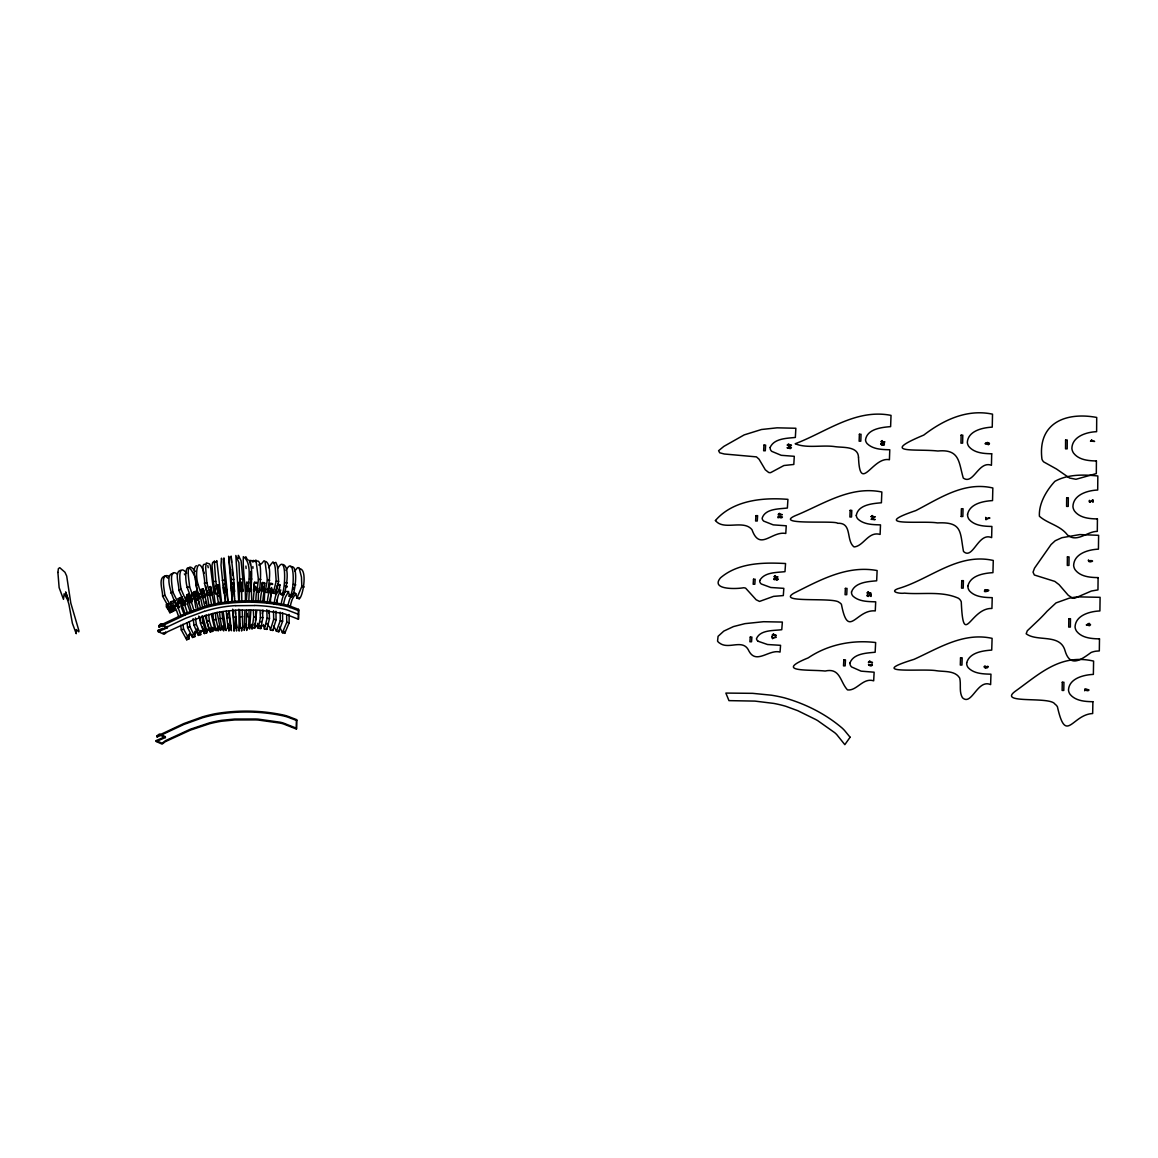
<?xml version="1.0" encoding="UTF-8"?>
<svg xmlns="http://www.w3.org/2000/svg" width="1158" height="1158" viewBox="0 0 1158 1158"><rect width="100%" height="100%" fill="white"/><g stroke="black" fill="none" stroke-linecap="round" stroke-linejoin="round"><path stroke-width="1.5" d="M241.646 591.13L241.834 601.263M246.35 601.263L247.537 585.962L248.608 591.333L251.083 591.391C250.881 583.227 253.616 565.799 248.724 559.98M248.825 601.306L249.361 588.467M241.356 582.387L241.414 590.87L239.069 590.927L238.881 582.474L241.356 582.387L241.443 583.299L238.968 583.357L238.881 582.445M239.069 590.927L238.968 583.371M242.254 610.078L242.717 627.65L240.242 627.708L239.778 610.136M238.345 558.359L238.345 555.348L241.11 560.834L242.833 578.986L242.804 591.347L240.314 591.405L238.924 562.716L235.827 555.478L238.809 602.174M779.985 517.018C785.095 515.643 780.984 519.884 778.683 516.526L778.162 517.901L778.205 516.178L780.391 516.236M870.425 664.851C872.539 666.458 871.786 661.58 872.336 665.228C870.194 667.659 867.588 663.273 868.804 664.374M1086.537 689.792C1091.719 688.865 1087.434 692.585 1085.249 689.415L1084.728 690.79L1084.771 689.068L1086.957 689.126M1090.243 560.819C1092.834 560.125 1093.731 561.529 1090.344 561.775M238.866 609.209L239.141 631.096L239.793 624.133L240.242 627.708M199.321 593.591L199.437 597.065L201.825 596.486L202.592 591.101L204.966 596.833A10.393 1.028 76.4 0 1 206.283 601.784L207.123 605.591M204.126 630.285L204.3 633.556L206.66 632.876L206.674 628.794L209.41 630.734L205.14 615.39M266.803 609.687L267.064 618.242L264.4 629.026L266.832 629.387L269.481 618.604L269.206 612.003M263.416 624.524L263.72 626.565L264.849 626.203M856.283 515.426C858.121 504.685 872.611 503.527 881.412 502.775L881.846 492.005C850.059 485.463 823.048 504.425 795.256 515.701C772.82 525.602 835.975 520.13 837.538 523.3C852.606 522.388 845.673 540.496 854.054 546.938C863.665 546.2 868.312 531.03 880.109 534.417L880.5 524.878C872.814 524.661 863.854 524.603 857.904 519.03A10.393 7.585 -3.4 0 1 856.283 515.426M245.322 601.885C246.075 586.903 242.558 571.256 243.354 556.68C252.14 562.918 248.348 579.825 248.608 591.333M251.894 626.985L251.981 629.17L252.791 627.52M286.648 615.694L286.779 622.266L282.407 632.702L284.738 633.339L289.124 622.903L289.095 614.406M961.198 516.482L961.386 508.738L963.036 508.724L962.848 516.482L961.198 516.497M207.311 590.956L207.456 595.241L209.873 594.763L210.09 589.292L212.203 595.299A10.393 0.753 78.8 0 1 213.275 600.293L213.984 604.129M271.117 592.303L270.35 602.276M273.52 610.773L273.679 619.313L270.422 630.01L272.825 630.459L276.082 619.776L275.908 611.236M167.36 631.877A21.22 17.775 -4.8 0 1 167.953 631.559L192.387 620.312L211.364 613.972A108.36 90.773 -4.8 0 1 223.552 611.41L236.739 610.121L257.612 610.078A114.729 96.114 -4.8 0 1 260.13 610.208L282.349 613.306A38.504 32.25 -4.8 0 1 285.273 614.058L298.446 619.255L298.561 609.369L289.789 605.996A51.719 43.324 -4.8 0 0 286.214 604.939C263.648 599.945 239.996 599.583 217.255 603.448A123.298 103.279 -4.8 0 0 204.199 606.662L185.627 613.349L159.674 625.523A9.423 7.889 -4.8 0 1 158.907 625.856M298.446 619.255L298.561 609.369M165.362 741.699A21.22 17.775 -4.8 0 1 165.956 741.381L190.39 730.133L209.381 723.793A108.36 90.773 -4.8 0 1 221.554 721.231L234.741 719.943L255.614 719.9A114.729 96.114 -4.8 0 1 258.147 720.03L280.352 723.128A38.504 32.25 -4.8 0 1 283.276 723.88L296.448 729.077L296.593 719.639L287.821 716.266A51.719 43.324 -4.8 0 0 284.26 715.21C261.694 710.216 238.041 709.854 215.287 713.719A123.298 103.279 -4.8 0 0 202.245 716.932L183.673 723.62L157.72 735.793A9.423 7.889 -4.8 0 1 156.952 736.126M296.448 729.077L296.593 719.639M787.339 445.019L791.479 445.265L788.251 444.86A3.141 2.634 -4.8 0 0 788.859 444.05L788.395 444.006A2.548 2.142 -4.8 0 1 787.353 445.048M871.105 516.598L875.245 516.859L872.032 516.454A3.141 2.634 -4.8 0 0 872.625 515.643L872.177 515.6A2.548 2.142 -4.8 0 1 871.12 516.627M870.498 594.778L870.932 596.471L870.99 594.184M1092.544 500.574L1092.993 502.268L1093.051 499.981M191.475 595.704L191.533 599.178L193.907 598.512L193.936 594.184L194.964 593.055L197.815 598.657A10.393 1.288 74.1 0 1 199.35 603.55L200.32 607.328M215.374 588.857L215.576 593.764L218.022 593.388L218.138 588.134L220.903 602.971M253.327 601.509L253.515 597.6A10.393 0.999 -86.3 0 1 253.949 592.505L255.527 586.252L256.873 591.622L259.334 591.781C259.638 591.145 263.156 557.852 256.772 561.239M255.788 601.653L255.976 597.76A10.393 0.984 -86.3 0 1 256.41 592.664L257.293 587.613M280.164 612.133L280.265 620.659L276.429 631.226L278.803 631.776L282.624 621.209L282.538 612.683M870.034 664.562L868.905 665.097M987.919 590.609L986.5 591.101L987.094 589.871M247.045 616.114L247.19 613.537M251.764 601.538L250.721 571.459M777.597 579.232L775.773 579.463L777.264 578.653M989.019 443.717L987.209 443.876L988.686 443.065M244.859 611.106L244.222 630.415L245.699 624.09L246.278 627.636L248.753 627.694L249.028 610.121M247.899 590.812L246.278 590.826L246.683 582.329L248.623 582.315M246.278 590.826L246.683 582.329M246.278 627.636L246.553 610.078M241.863 628.287L241.617 631.038L241.429 627.607M260.289 602.044L260.622 598.165A10.393 1.274 -83.9 0 1 261.303 593.084L263.488 586.874L265.081 592.274L267.527 592.534C268.54 585.774 272.448 565.857 266.007 561.514M245.51 557.577L245.814 556.737L247.392 559.676M262.823 601.031L263.069 598.425A10.393 1.274 -83.9 0 1 263.749 593.345L264.806 588.872M252.791 562.021L253.284 560.356L255.31 561.688M255.223 623.033C253.703 633.976 258.306 619.009 258.364 628.302L260.811 628.562L262.837 617.692L262.519 611.091M257.669 623.293L257.641 627.708L259.03 626.029M261.115 622.382L261.216 621.441M267.209 602.884L267.672 599.019A10.393 1.549 -81.5 0 1 268.598 593.967L271.363 587.844L273.201 593.272L275.618 593.634L278.615 581.461L277.746 568.94A72.766 10.798 -81.5 0 0 277.052 565.162L275.821 562.354L274.432 563.063M269.64 603.246L270.103 599.381A10.393 1.549 -81.5 0 1 271.03 594.329L272.651 589.364M264.313 601.161L264.791 589.48M250.91 610.165L249.621 629.055L251.633 624.336L252.328 627.839L254.789 627.998L256.164 617.069L255.788 610.469M255.455 620.804L256.729 611.163M276.487 602.971L276.849 600.148M254.789 590.826L253.544 589.914L254.499 582.315L256.656 582.358M253.631 590.812L254.499 582.315M252.328 627.839L253.689 616.91L253.327 610.309M256.873 591.622L258.422 579.304L255.961 560.081L253.385 561.587L250.649 560.327L250.316 564.539M274.084 603.998L274.678 600.162A10.393 1.795 -79.2 0 1 275.836 595.154L279.165 589.118L281.22 594.59L283.623 595.038C286.127 590.276 290.441 567.116 283.117 564.482M276.487 604.462L277.08 600.611A10.393 1.795 -79.2 0 1 278.238 595.603L280.786 589.972M778.002 579.362C776.251 582.257 775.556 577.017 774.427 578.812M989.439 443.702C987.427 446.93 987.137 441.285 985.82 443.282M262.301 613.783L262.924 609.991M280.902 605.402L281.626 601.581A10.393 2.041 -76.9 0 1 283.001 596.616C283.377 590.725 289.761 588.698 289.138 596.211L291.498 596.761C294.769 596.5 299.184 563.758 290.962 566.986M268.584 612.871L269.003 610.411M178.94 604.056L178.882 601.624M181.285 602.594L180.88 606.083L184.18 614.594M261.563 591.043L262.33 582.561A92.611 77.586 -4.8 0 1 264.791 582.735M260.999 591.014L262.33 582.561M264.299 585.383L264.617 583.632M263.459 591.173L263.865 588.973M264.227 587.092L264.589 585.123M258.364 628.302L260.391 617.431L260.072 610.831M265.081 592.274L267.353 580.013L265.008 561.254L264.024 560.776L261.433 563.83L258.683 564.988M247.276 628.027L246.697 630.473L246.582 628.258M283.478 604.708L283.985 602.131A10.393 2.041 -76.9 0 1 285.36 597.166L288.646 591.405M289.978 607.704L290.817 603.911A10.393 2.273 -74.7 0 1 292.395 598.99L295.753 593.547M287.879 605.822L288.487 603.275A10.393 2.273 -74.7 0 1 290.065 598.353L292.265 594.112L294.407 592.563L295.855 593.822L296.911 598.136L299.242 598.773C303.063 596.79 307.825 568.462 299.415 568.737M271.146 590.45L270.769 591.926L268.338 591.637C267.845 589.133 269.959 579.984 272.608 584.457M268.338 591.637L270.103 583.256M271.29 588.64L271.565 587.497M272.362 584.298L272.535 583.545M273.201 593.272L276.197 581.099L275.329 568.578A72.766 10.798 -81.5 0 0 274.62 564.829L273.013 561.876L270.798 564.482A188.653 27.98 -81.5 0 1 268.569 567.637M276.719 592.809L275.604 592.635L275.836 590.754M276.197 589.581L277.79 584.327L280.207 584.732M275.604 592.635L277.79 584.327M279.382 587.453L279.614 586.686M279.15 589.35L279.657 587.671M281.22 594.59C285.129 596.225 287.445 551.44 278.137 567.912M773.834 579.014L776.048 578.016L777.988 578.957M985.27 443.427L987.485 442.428L989.424 443.369M289.138 596.211C294.233 597.76 295.941 551.57 285.968 570.46M291.787 596.703L289.789 595.95L289.804 594.836M289.789 595.95L290.238 594.85M296.911 598.136L301.847 586.368L301.456 577.017L299.068 567.681L297.519 567.695L294.653 571.27M191.707 594.199L193.068 594.213L195.441 599.337A10.393 1.288 74.1 0 1 196.99 604.215L197.96 607.993M213.608 562.441L214.389 561.008L214.751 562.252M165.753 631.834L164.986 632.847M1088.607 560.501C1088.448 558.243 1087.883 563.295 1090.489 561.326M164.653 741.337L162.033 743.233L156.171 740.599L156.243 741.496L162.106 744.131L164.581 742.235M168.663 608.399L170.704 611.742L169.792 612.973L172.875 610.671L175.061 610.541L172.759 609.73L170.704 611.742L172.846 611.54L170.675 611.366L172.556 610.802M159.095 626.97L160.919 625.074L167.389 627.723L167.273 626.377M156.938 735.851L159.457 734.013L165.305 736.647L165.391 737.545L156.243 741.496M157.112 736.792L159.529 734.91L165.391 737.545M984.647 590.262L985.704 590.204M166.564 632.413L164.103 634.309L158.241 631.675L158.125 630.328L162.699 628.345M985.69 590.942L984.705 590.971M197.656 632.919L195.109 632.138L194.833 636.639L192.546 637.479L187.596 627.462L187.031 622.729M869.383 595.14L867.631 595.994L867.776 594.315L866.85 595.704L868.21 596.457L870.078 595.082M1091.502 500.878C1087.941 504.41 1089.75 497.636 1089.606 501.747M987.065 667.37C986.891 666.212 981.695 665.662 985.386 667.978A6.137 5.139 -4.8 0 0 986.124 667.978L986.746 667.891A1.505 1.259 -4.8 0 0 988.064 666.53M1092.124 500.878L1089.504 502.196M884.133 444.658C886 443.21 880.094 442.776 881.441 444.629A3.503 2.938 -4.8 0 0 884.046 444.6M204.315 629.474L206.978 631.646L202.78 616.07M168.807 608.645L166.607 605.055L168.373 604.201M167.563 603.651L166.535 604.158L166.274 606.922L168.011 607.342L166.839 607.704L168.431 608.037L167.432 608.587L168.938 608.847L168.026 609.586L169.488 609.745L168.634 610.657L170.067 610.715L169.227 611.8L170.675 611.685M173.83 600.64L174.699 600.22M178.144 607.197L179.128 606.734L177.246 603.347M178.216 608.095L179.128 606.734M175.437 600.814L173.251 601.856L173.975 603.173M162.931 628.953L185.845 618.184L204.43 611.294M183.326 604.78L185.541 603.781L183.833 600.307M183.152 605.2L185.613 604.679L185.541 603.781M173.468 573.5C162.656 573.355 174.004 601.494 176.175 604.288L178.477 603.448L179.172 597.919L182.226 597.079M180.141 598.643L182.095 596.819M170.631 610.845L168.836 607.921L169.604 606.995L168.692 607.689L166.535 604.158L166.607 605.055M168.807 608.572L168.735 607.661M158.241 631.675L167.389 627.723M156.171 740.599L165.305 736.647M189.869 602.811C194.327 602.696 189.941 591.608 186.713 594.807M298.663 610.715L289.905 607.357A51.719 43.324 -4.8 0 0 286.33 606.3C263.763 601.291 240.111 600.915 217.357 604.809A123.298 103.279 -4.8 0 0 204.315 608.008L185.743 614.695L159.79 626.869A9.423 7.889 -4.8 0 1 159.022 627.202M190.086 601.784L192.04 600.959M186.8 595.704L189.043 594.763L188.971 593.866M181.155 616.389L179.099 610.425A10.393 1.998 67.7 0 0 176.957 605.735C175.64 599.989 169.111 599.004 170.979 606.314L168.735 607.226L162.598 596.153L164.856 595.226C164.639 590.638 159.775 571.791 169.169 576.279M191.504 634.714L189.29 634.251L188.986 638.869L186.727 639.781L181.299 629.966L183.557 629.04L182.964 624.307M194.139 593.822C193.516 587.439 200.189 595.574 198.756 599.251L197.396 599.757M193.791 592.882L196.078 592.028L196.006 591.13M197.323 598.86L198.684 598.353M172.875 610.671L170.212 606.343L169.054 606.705L170.646 607.053L169.633 607.603L171.138 607.863L170.24 608.587L171.688 608.761L170.834 609.658L172.281 609.716L171.427 610.802L172.875 610.671L174.511 609.079L172.209 608.819L174.293 608.399L171.673 607.95L174.12 607.776L171.051 606.922L174.033 607.241L171.37 605.171M177.478 574.165C168.084 566.957 172.47 587.83 172.904 592.143L170.602 592.997M187.596 627.462L189.898 626.623L189.319 621.875M193.922 610.527L192.503 605.591A10.393 1.534 71.9 0 0 190.752 600.77L187.017 595.183L186.12 600.843L183.775 601.595L178.81 590.102L181.14 589.335C179.968 584.428 177.058 561.514 186.67 573.181M200.956 590.348L203.301 589.596L203.229 588.698L200.884 589.451L201.535 592.245M203.504 630.589C203.215 632.514 198.452 628.36 200.725 634.642L198.394 635.395L193.979 625.204L196.324 624.437L195.485 617.894M204.069 596.471L205.487 596.008L203.229 588.698M204.141 597.369L205.487 596.008M191.533 599.178L187.191 587.482L189.565 586.817C189.579 582.474 184.05 557.099 195.398 571.459M204.3 633.556L200.45 623.178L202.809 622.512L202.028 615.94M209.352 586.918L210.611 586.585L212.03 595.024M209.424 587.815L210.611 586.585M199.437 597.065L195.76 585.181L198.163 584.602C194.689 575.236 197.236 552.713 204.315 573.326M211.277 614.333L215.113 630.517L212.609 627.404L212.623 631.356L210.22 631.935L206.964 621.412L209.366 620.833L208.628 614.261M215.721 585.369L218.138 584.862L218.949 593.374M215.793 586.266L218.225 585.76L218.138 584.862M207.456 595.241L204.474 583.212L206.906 582.735L205.646 567.536L206.327 562.918L209.54 563.888L210.365 565.625L215.33 604.693M217.038 612.191L220.7 630.473L218.544 626.246L218.616 630.097L216.184 630.574L213.55 619.921L215.981 619.443L215.287 612.843M215.576 593.764L213.318 581.606L215.764 581.229L214.462 563.034L214.664 561.558L215.822 562.267L216.836 560.631L221.627 603.029M223.176 611.902L226.114 630.574L224.478 625.349L224.623 629.098L222.177 629.474L220.179 618.69L222.626 618.314L221.989 611.714M224.319 583.777L225.81 583.56L227.851 602.102M225.564 584.5L225.81 583.56M226.664 591.101C226.592 592.433 225.448 580.042 226.244 592.346L223.769 592.621L221.004 565.176L221.482 558.185L221.728 559.777M1090.315 560.515L1088.679 561.167M222.278 580.361L224.739 580.086L223.291 561.919L223.943 557.91L228.271 603.506M229.139 610.7L231.397 630.734L230.399 624.698L230.645 628.345L228.184 628.62L226.852 617.75L229.313 617.489L228.719 610.874M233.163 583.661L233.569 582.72L234.09 591.188A74.952 62.793 -4.8 0 0 231.629 591.405L231.093 582.937L232.092 582.836M232.165 583.748L231.093 582.937M232.237 602.247L228.647 556.245L231.296 579.507L233.771 579.347L234.509 591.666L232.034 591.825L231.47 586.657L232.367 601.697M233.019 610.498L233.554 617.098L236.015 616.939L236.681 627.868L234.206 628.027L233.858 624.437L234.09 631.168L232.671 609.166M235.798 605.706L254.615 605.533M238.866 590.03L241.342 589.972L241.414 590.87M240.343 579.043L242.833 578.986M240.256 616.751L242.746 616.693M246.77 583.227L248.695 583.212M882.353 440.662L881.86 440.662A2.548 2.142 -4.8 0 1 880.818 441.69L884.944 441.922L881.716 441.516A3.141 2.634 -4.8 0 0 882.324 440.706M1091.545 440.141L1092.037 440.141A3.141 2.634 -4.8 0 1 1091.401 440.995L1094.614 441.401L1090.489 441.155A2.548 2.142 -4.8 0 0 1091.502 440.127M872.596 518.292L872.104 518.292A2.548 2.142 -4.8 0 1 871.062 519.32L875.173 519.551L871.96 519.146A3.141 2.634 -4.8 0 0 872.553 518.335M986.023 519.609L985.69 517.365L986.124 519.059A5.819 4.878 -4.8 0 1 989.743 517.843L989.728 518.263A5.356 4.487 -4.8 0 0 988.599 518.422A6.441 5.399 -4.8 0 0 986.008 519.595M775.426 575.671L774.934 575.671A2.548 2.142 -4.8 0 1 773.877 576.698L778.002 576.93L774.789 576.525A3.141 2.634 -4.8 0 0 775.382 575.714M246.205 589.929L247.826 589.914M868.442 591.883L867.95 591.883A2.548 2.142 -4.8 0 1 866.908 592.91L871.019 593.142L867.805 592.737A3.141 2.634 -4.8 0 0 868.399 591.926M773.645 634.077L773.153 634.077A2.548 2.142 -4.8 0 1 772.111 635.105L776.222 635.337L773.008 634.931A3.141 2.634 -4.8 0 0 773.602 634.121M869.904 661.204L869.412 661.204A2.548 2.142 -4.8 0 1 868.37 662.231L872.481 662.463L869.267 662.058A3.141 2.634 -4.8 0 0 869.861 661.247M253.544 589.914L254.702 589.929M254.586 583.212L256.743 583.256M249.404 578.971L251.879 579.029M246.987 616.678L249.448 616.736M258.422 579.304L260.883 579.463M253.689 616.91L256.164 617.069M267.353 580.013L269.8 580.274M260.391 617.431L262.837 617.692M270.176 584.153L272.318 584.414M268.251 590.725L270.697 591.029L270.769 591.926M276.197 581.099L278.615 581.461M267.064 618.242L269.481 618.604M277.877 585.224L280.279 585.63M275.532 591.738L277.949 592.143M284.897 582.532L287.3 582.995M273.679 619.313L276.082 619.776M285.404 585.716L287.097 586.093M285.476 586.614L287.17 586.99M985.588 589.639C980.305 594.3 995.055 589.205 985.458 590.059M986.109 444.194L985.241 443.876M293.452 584.298L295.826 584.848M280.265 620.659L282.624 621.209M163.104 632.746L163.987 632.963M774.63 579.767L773.805 579.376M301.847 586.368L304.178 587.019M286.779 622.266L289.124 622.903M165.174 576.033C157.604 577.466 162.873 590.696 162.598 596.153M293.133 587.946L294.175 588.322M293.206 588.843L294.248 589.219M188.291 635.366L189.55 635.51L189.536 633.991M296.68 720.537L287.908 717.178A51.719 43.324 -4.8 0 0 284.332 716.122C261.766 711.113 238.114 710.751 215.374 714.631A123.298 103.279 -4.8 0 0 202.317 717.83L183.746 724.517L157.792 736.691A9.423 7.889 -4.8 0 1 157.025 737.024M298.503 614.319L286.981 609.904A47.232 39.575 -4.8 0 0 284.246 609.151L280.656 608.384A132.229 110.763 -4.8 0 0 254.63 605.46M180.46 570.301C174.105 572.197 179.316 584.804 178.81 590.102M296.376 728.179L283.203 722.983A38.504 32.25 -4.8 0 0 280.279 722.23L258.06 719.118A114.729 96.114 -4.8 0 0 255.542 719.002L234.669 719.046L221.482 720.334A108.36 90.773 -4.8 0 0 209.294 722.91L190.317 729.236L165.883 740.483A21.22 17.775 -4.8 0 0 165.29 740.787M987.34 666.299L987.977 666.53M165.16 625.219L160.803 623.728L158.979 625.566M158.125 630.328L160.238 631.486M180.083 597.803L183.804 603.13A10.393 1.78 69.8 0 1 185.758 607.878L187.321 612.77M177.796 598.643L181.502 603.969A10.393 1.78 69.8 0 1 183.456 608.732L185.338 614.768M194.023 633.397L195.369 633.759L195.022 631.24M196.353 565.654C191.649 568.202 196.484 580.187 195.76 585.181M170.935 601.653L174.713 606.662A10.393 1.998 67.7 0 1 176.841 611.352L178.897 617.315M758.041 641.228L767.537 644.514L780.564 645.324L780.043 652.084C769.202 648.958 756.362 664.822 748.98 651.114C743.19 637.957 728.961 650.087 719.726 643.153A11.233 5.804 -2.1 0 1 717.555 641.083L718.076 636.321L723.808 631.096L733.463 626.579L744.956 623.641L763.571 621.716L782.359 622.063L781.766 629.691C773.602 630.806 760.184 629.663 756.478 638.68A10.393 5.37 -2.1 0 0 758.041 641.228M165.999 576.496L167.939 578.175M210.582 628.114L210.22 631.935M205.125 564.308C199.885 562.73 205.762 580.563 204.474 583.212M199.654 631.617L201.13 632.558L200.971 630.444M212.739 562.252L212.015 565.263L213.318 581.606M184.339 573.934L185.266 575.121M186.004 596.891L188.421 601.523A10.393 1.534 71.9 0 1 190.173 606.343L191.881 612.437M170.747 606.445L172.788 609.774M211.205 629.055L212.623 631.168L212.551 629.431M177.29 604.172L179.201 607.632M175.524 605.214L176.103 606.242M175.017 605.041L175.596 606.097M164.856 595.226L170.979 606.314M183.557 629.04L188.986 638.869M273.766 626.116L276.429 631.226M182.182 597.716L185.613 604.679M179.881 597.817L180.764 599.598M181.227 600.539L181.603 601.32M180.836 600.495L181.386 601.61M181.936 602.725L182.342 603.535M172.904 592.143L178.477 603.448M189.898 626.623L194.833 636.639M200.797 592.592L202.563 597.412A10.393 1.028 76.4 0 1 203.88 602.363L204.72 606.17M189.043 594.763L192.112 601.856M186.814 595.024L187.61 596.862M186.887 595.921L187.437 597.181M187.828 598.093L188.334 599.279M188.711 600.134L189.333 601.581M181.14 589.335L186.12 600.843M196.324 624.437L200.725 634.642M216.951 628.143L218.269 630.965L218.109 629.112M254.253 624.611L254.789 627.998M261.086 625.812L263.706 625.913A20.424 3.025 -81.5 0 1 264.198 627.39L264.4 629.026M284.26 631.298L284.738 633.339M189.869 610.888L187.871 605.243A4.328 0.738 69.8 0 1 187.48 603.477L187.292 597.803M196.078 592.028L198.756 599.251M193.704 591.984L194.327 593.649M194.486 594.068L195.065 595.617M194.399 594.546L195.137 596.515M195.659 597.919L196.339 599.757M189.565 586.817L193.907 598.512M202.809 622.512L206.66 632.876M198.756 616.085L200.652 621.455M195.919 608.037L193.183 592.534M196.86 628.997L197.526 631.168M279.686 626.97L282.407 632.702M205.545 596.877L203.301 589.596M200.927 589.61L201.709 592.129M202.853 595.834L203.229 597.673L202.505 595.342M198.163 584.602L201.825 596.486M209.366 620.833L212.623 631.356M202.491 626.941L203.301 629.677M202.462 606.792L200.348 596.515M222.437 626.724L223.668 630.965L223.393 628.215M209.005 592.809L209.772 595.777A10.393 0.753 78.8 0 1 210.843 600.77L211.552 604.606M260.362 625.667L260.811 628.562M199.306 604.737L198.264 599.497M208.99 605.923L205.907 586.237M207.818 565.611L208.237 567.709M195.137 577.364C185.468 555.464 184.194 576.148 187.191 587.482M210.684 587.482L212.522 594.894M206.906 582.735L210.134 595.545L210.061 594.647M215.981 619.443L218.616 630.097M205.878 603.723L205.429 601.682M278.542 630.27L278.803 631.776M267.006 589.104L267.527 592.534M195.441 578.696L196.31 583.907M218.225 585.76L219.6 593.243M215.764 581.229L218.022 593.388M222.626 618.314L224.623 629.098M215.953 586.628L216.213 588.061M216.85 593.33L218.457 603.347M283.247 592.592L283.623 595.038M248.405 624.553L248.753 627.694M258.871 588.351L259.334 591.781M275.286 591.188L275.618 593.634M223.016 625.74L223.19 626.883M193.154 618.647L193.979 625.204M218.949 601.899L219.18 603.405M180.706 625.233L181.299 629.966M250.664 587.946L251.083 591.391M199.654 616.621L200.45 623.178M299.053 597.485L299.242 598.773M291.324 595.473L291.498 596.761M206.225 614.84L206.964 621.412M224.116 591.289L223.48 587.222L223.769 592.621M204.488 595.588L204.691 597.137M196.643 586.252L197.975 597.195M181.14 600.712L181.27 601.769M224.739 580.086L226.244 592.346M229.313 617.489L230.645 628.345M223.537 585.383L224.059 589.697M224.247 592.303L225.39 602.363M226.954 613.262L227.431 617.344M218.066 595.328L218.211 596.5M212.855 613.335L213.55 619.921M228.198 623.873L228.734 628.62M272.723 629.619L272.825 630.459M270.422 630.01L269.843 627.375L267.194 624.495A6.297 1.086 -79.1 0 1 267.165 623.424M225.448 600.524L225.622 602.117M219.542 612.104L220.179 618.69M242.558 588.901L242.804 591.347M266.731 628.505L266.832 629.387M225.274 598.961L224.623 592.317M228.864 629.851L228.966 631.067L227.938 624.973L228.184 628.62M217.096 585.905L217.443 589.408M240.314 591.405L239.503 586.035L239.344 601.32M226.259 611.149L226.852 617.75M242.572 625.957L242.717 627.65M234.509 591.666L233.959 586.281L234.654 598.947M234.09 591.188L234.017 590.291A74.952 62.793 -4.8 0 0 231.542 590.508L231.629 591.405M236.681 627.868L236.333 624.263L236.565 630.994L235.667 617.677M232.136 569.287L232.642 575.454M236.015 616.939L235.494 610.324M233.771 579.347L231.122 556.072L231.557 562.354M233.38 584.428L234.365 597.079M222.177 629.474L221.974 626.883M198.394 635.395L198.221 632.818M192.546 637.479L192.373 634.902M186.727 639.781L186.554 637.204M240.039 580.042L240.242 582.662M245.916 566.074L246.104 568.52M234.481 598.715L234.828 601.523M234.596 600.38L234.712 602.088M235.291 611.366L235.436 613.754M231.296 579.507L232.034 591.825M233.554 617.098L234.206 628.027M252.864 566.551L252.965 568.288M183.717 600.307L183.775 601.595M176.132 602.985L176.175 604.288M168.692 605.923L168.735 607.226M258.437 591.347L258.292 598.628A10.219 1.245 -83.9 0 1 258.089 601.248M779.696 513.443A3.141 2.634 -4.8 0 1 779.102 514.253L782.316 514.659L778.176 514.413A2.548 2.142 -4.8 0 0 779.204 513.385M869.571 595.125A2.75 2.302 -4.8 0 1 870.613 594.199M1091.618 500.922A2.75 2.302 -4.8 0 1 1092.674 499.995M262.403 583.473A92.611 77.586 -4.8 0 1 264.864 583.632M204.474 611.381A107.26 89.861 -4.8 0 1 235.783 605.605M858.498 457.178C859.887 494.741 872.539 456.165 889.416 459.755L889.778 449.767C882.049 449.565 873.002 449.42 867.154 443.63A10.393 7.932 -3.8 0 1 865.518 439.866C867.11 428.923 881.672 427.331 890.618 426.636L891.023 415.375C855.646 408.412 826.103 432.151 795.199 443.746C806.808 448.696 822.498 444.686 835.352 446.684C842.908 447.755 858.121 446.062 858.498 457.178M986.066 666.791C984.749 669.483 983.374 664.721 986.066 666.791M967.567 514.224L967.567 515.368A10.393 8.888 -5.1 0 0 969.232 519.58C974.804 525.848 984.083 526.297 991.899 526.456L991.639 537.63C978.249 531.71 972.879 560.515 963.499 551.44C959.91 532.419 962.834 521.578 937.415 522.924C923.404 520.391 867.212 527.078 915.804 510.591C939.804 498.244 964.035 481.294 992.84 487.981L992.536 500.589C983.287 501.168 969.926 503.614 967.567 514.224M57.9 572.428L59.13 587.627L63.473 599.323L64.168 593.736L67.381 599.468A10.393 1.288 74.1 0 1 68.93 604.36L72.389 623.322L76.24 633.687L76.254 629.605L78.787 631.834L78.903 630.676L70.812 603.144L66.701 576.062L64.964 572.269L59.767 567.695L58.392 568.636L57.9 572.428M715.427 520.521C723.721 531.044 743.479 519.175 751.962 529.655C759.836 551.7 771.575 530.755 785.775 533.462L786.253 525.79L773.226 524.864L763.715 521.114A10.393 6.094 -2.5 0 1 762.138 518.219C765.177 508.536 779.059 509.028 787.382 508.029L787.932 499.359C762.673 497.303 732.884 500.256 715.427 520.521M967.929 585.847L967.929 586.932A10.393 8.584 -4.6 0 0 969.579 591.014C975.21 597.166 984.474 597.456 992.232 597.658L991.928 608.471C970.115 607.718 963.355 649.406 961.27 601.827A9.539 7.889 -4.6 0 0 958.448 598.266C941.7 590.71 922.202 594.763 904.369 593.128C901.04 593.909 888.881 592.085 897.725 588.756C929.86 579.55 957.478 552.453 993.275 560.458L992.942 572.645C983.75 573.239 970.534 575.396 967.929 585.847M1065.592 440.04L1065.534 448.841L1067.184 448.841L1067.242 440.026L1065.592 440.04M1096.409 460.942L1096.322 473.579L1075.985 479.282L1069.558 478.037L1056.501 469.019L1043.691 461.897A8.251 7.976 -11.2 0 1 1041.954 459.19C1037.409 422.916 1065.78 411.698 1096.713 417.445L1096.612 431.688C1086.682 432.021 1072.163 436.421 1071.888 448.378A10.393 10.046 -11.3 0 0 1073.611 453.14C1078.865 459.958 1088.419 460.841 1096.409 460.942M966.684 662.81L966.684 663.867A10.393 8.28 -4.2 0 0 968.32 667.79C974.037 673.782 983.229 673.97 990.959 674.188L990.626 684.61C977.439 678.675 971.663 706.554 962.443 697.709C958.853 691.688 961.256 684.494 959.692 678.067C955.046 670.308 943.958 671.901 936.301 670.699C922.767 668.296 863.723 674.853 914.053 659.336C938.747 648.147 963.398 632.065 992.102 638.347L991.726 650.087C982.65 650.724 969.492 652.533 966.684 662.81M1066.677 497.752L1066.59 506.408L1068.241 506.393L1068.327 497.737L1066.677 497.752M1097.422 518.914L1097.306 531.392C1087.159 531.261 1076.954 543.189 1067.43 534.938C1060.294 525.414 1047.643 523.619 1039.406 516.251C1038.654 503.571 1046.441 490.485 1054.88 481.337C1067.777 474.172 1083.541 474.49 1097.827 475.967L1097.697 490.037C1087.825 490.384 1073.292 494.611 1072.93 506.509A10.393 9.915 -9.6 0 0 1074.653 511.228C1079.922 517.988 1089.461 518.813 1097.422 518.914M880.731 444.165C885.986 448.103 884.524 439.895 880.746 444.107M1067.401 556.897L1067.3 565.422L1068.95 565.408L1069.051 556.911L1067.401 556.897M1098.102 577.61L1097.958 589.9L1091.401 591.029L1074.682 598.223A6.297 5.906 -8.3 0 1 1072.091 597.803L1068.255 595.284L1059.063 584.645L1054.822 581.403L1034.34 574.99L1033.037 572.168L1034.514 568.173L1051.059 544.549L1055.213 540.743L1061.857 537.717L1079.792 534.576L1098.609 535.314L1098.435 549.167C1088.636 549.543 1074.088 553.553 1073.64 565.394A10.393 9.771 -8.3 0 0 1075.348 570.04C1080.66 576.742 1090.17 577.495 1098.102 577.61M1068.834 618.719L1068.704 627.086L1070.354 627.071L1070.484 618.719L1068.834 618.719M1099.492 638.869L1099.318 650.926L1095.902 651.187A20.424 18.846 -7.3 0 0 1091.14 652.461C1081.442 659.481 1070.122 668.18 1065.056 650.738C1060.163 633.18 1037.148 642.14 1026.176 633.773L1027.305 630.763L1038.972 619.689A188.667 174.018 -7.3 0 0 1047.107 611.221L1056.038 602.898L1069.051 598.237A72.766 67.121 -7.3 0 1 1078.156 596.862L1100.1 597.325L1099.897 610.946C1090.199 611.337 1075.594 615.13 1075.058 626.869A10.393 9.582 -7.3 0 0 1076.752 631.428C1082.108 638.044 1091.589 638.738 1099.492 638.869M1062.277 682.265L1062.132 690.457L1063.782 690.443L1063.927 682.25L1062.277 682.265M1092.891 701.719L1092.674 713.531C1071.917 714.573 1065.982 745.028 1057.428 706.785A10.219 9.221 -6.4 0 0 1054.851 704.021C1049.872 695.958 997.4 704.44 1015.175 691.34C1039.985 673.594 1060.265 653.517 1093.601 661.088L1093.369 674.405C1083.772 674.824 1069.138 678.327 1068.487 689.994A10.393 9.38 -6.4 0 0 1070.166 694.453C1075.608 700.952 1084.988 701.589 1092.891 701.719M851.521 591.912L851.506 592.838A10.393 7.223 -3.2 0 0 853.113 596.269C859.178 601.639 868.037 601.595 875.694 601.827L875.274 610.917C856.023 609.007 848.322 640.287 841.446 604.418A7.324 5.095 -3.2 0 0 839.174 602.435C833.919 596.775 775.542 603.651 793.997 593.128C819.893 580.187 846.918 564.974 877.127 570.547L876.664 580.795C867.964 581.591 854.98 582.271 851.521 591.912M961.126 435.176L960.966 443.167L962.616 443.152L962.79 435.162L961.126 435.176M991.697 453.777L991.451 465.284C978.481 460.377 973.429 485.332 963.282 478.066C958.679 462.418 959.968 448.855 937.864 451.012C916.05 448.595 877.952 454.197 923.766 435.075C943.408 420.021 966.959 408.76 992.522 414.159L992.247 427.143C982.766 427.606 968.131 430.79 967.321 442.342A10.393 9.148 -5.7 0 0 969 446.699C974.5 453.082 983.837 453.632 991.697 453.777M849.986 662.81L849.958 663.679A10.393 6.847 -2.9 0 0 851.564 666.936L861.089 671.148L874.131 672.205L873.682 680.817C862.913 677.387 856.848 691.181 847.482 689.893C839.955 681.874 840.447 667.544 825.104 671.047C811.469 669.353 772.212 672.537 808.226 657.86C827.984 644.528 852.143 639.737 875.651 642.531L875.144 652.244C866.546 653.098 853.707 653.43 849.986 662.81M770.142 447.437L770.128 448.262A10.393 6.47 -2.7 0 0 771.706 451.331L781.23 455.311L794.272 456.31L793.809 464.459L783.937 465.516L770.707 472.609A2.866 1.78 -2.7 0 1 768.637 472.45L765.308 469.786L759.04 459.19L756.435 456.874L724.242 453.994L719.711 452.792L718.597 450.694L723.822 446.409L744.203 434.887L761.501 429.502L777.076 427.823L795.864 428.257L795.343 437.449C786.832 438.346 774.152 438.346 770.142 447.437M772.125 636.48L772.458 638.709A6.441 5.399 -4.8 0 1 775.035 637.566A5.356 4.487 -4.8 0 1 776.164 637.378L776.178 636.929A5.819 4.878 -4.8 0 0 772.603 638.203L772.125 636.48M787.281 447.828L790.393 448.624L791.406 447.726L790.002 446.235L787.281 447.828M789.988 446.641L789.959 447.726L788.091 447.741L789.988 446.641M961.762 580.65L961.545 588.134L963.195 588.134L963.413 580.65L961.762 580.65M1086.421 624.929L1089.533 625.711L1090.546 624.813L1089.128 623.322L1086.421 624.929M1089.128 623.742L1089.099 624.828L1087.232 624.842L1089.128 623.742M960.532 657.845L960.3 665.054L961.951 665.054L962.182 657.831L960.532 657.845M759.735 580.52L759.72 581.258A10.393 5.732 -2.3 0 0 761.284 583.979L770.794 587.497L783.821 588.351L783.315 595.574L773.544 596.37L759.518 601.422L756.145 599.757L745.651 588.177A4.328 2.388 -2.3 0 0 743.508 587.772C736.358 589.06 710.274 589.987 720.45 577.885C738.196 562.614 763.397 562.383 785.558 563.526L784.979 571.661C776.598 572.631 764.338 572.038 759.735 580.52M859.381 434.264L859.135 441.198L860.785 441.184L861.031 434.25L859.41 434.264M850.146 510.374L849.885 516.989L851.535 516.989L851.796 510.36L850.146 510.374M845.369 588.394L845.079 594.705L846.73 594.705L847.019 588.394L845.369 588.394M843.82 659.886L843.502 665.879L845.152 665.864L845.47 659.872L843.82 659.886M763.962 445.106L763.643 450.766L765.293 450.766L765.612 445.092L763.962 445.106M755.957 515.657L755.609 520.999L757.274 520.999L757.607 515.643L755.957 515.657M753.511 579.232L753.163 584.24L754.813 584.24L755.161 579.232L753.511 579.232M750.254 637.088L749.892 641.778L751.542 641.764L751.904 637.074L750.254 637.088M850.102 737.226L844.833 744.652L836.713 734.548A38.504 32.25 -4.8 0 0 834.672 732.652L817.62 720.58A114.729 96.114 -4.8 0 0 815.536 719.422L797.746 710.679L785.761 706.279A108.36 90.773 -4.8 0 0 773.862 703.427L754.9 701.097L728.961 700.633L725.863 693.077L752.642 693.338L771.416 695.205A123.298 103.279 -4.8 0 1 784.429 697.854C805.447 703.803 825.596 713.893 842.242 728.15A51.719 43.324 -4.8 0 1 844.645 730.582L850.102 737.226M68.264 599.164L65.586 591.941L68.336 600.061L68.264 599.164"/></g></svg>
